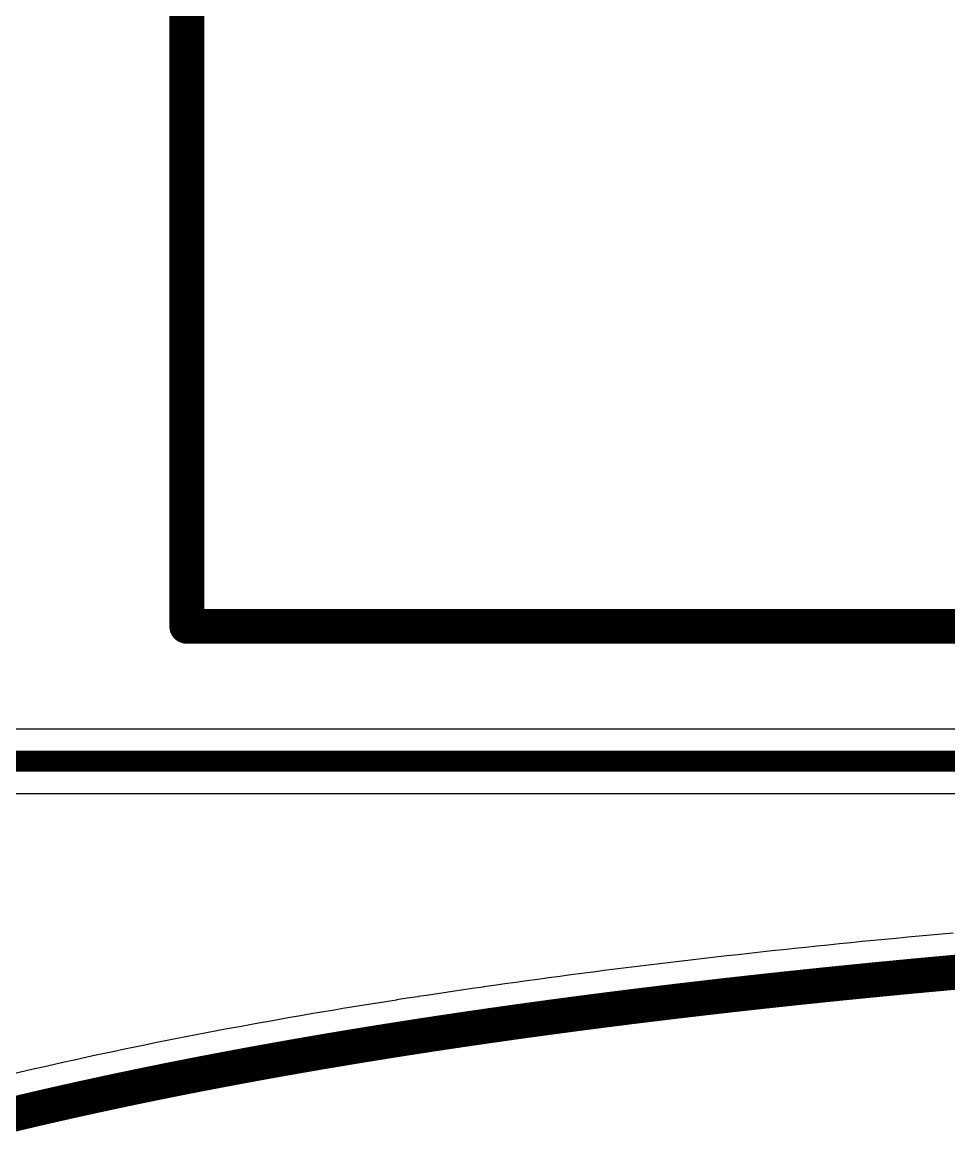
# Model space of a CAD drawing. Header units: millimetres. Extents: x -14 to 86, y -29 to 39.
# Drawn here: x 18.7 to 25.44, y -4.22 to 3.86 of the extents above; entities that cross this region are included whole.
import ezdxf

# ---------------------------------------------------------------- set-up
doc = ezdxf.new("R2010")
doc.units = ezdxf.units.MM
for name, color, linetype in [('BottomLayer', 5, 'Continuous'), ('KeepOutLayer', 6, 'Continuous'), ('Mechanical1', 6, 'Continuous'), ('TopLayer', 1, 'Continuous'), ('TopOverlay', 2, 'Continuous')]:
    doc.layers.add(name, color=color, linetype=linetype)

# ---------------------------------------------------------------- blocks, each defined once
blk = doc.blocks.new('LCD_240_240_F_USH_154_33')
at = {"layer": 'TopOverlay', "const_width": 0.254}
for points in [[(-15.748, -17.018), (-15.748, 16.764)], [(-15.748, -17.018), (15.748, -17.018)]]:
    blk.add_lwpolyline(points, dxfattribs=at)
at = {"layer": 'TopOverlay', "const_width": 0.127}
blk.add_lwpolyline([(-15.8115, -17.018, 1), (-15.6845, -17.018, 1)], format="xyb", close=True, dxfattribs=at)
blk.add_lwpolyline([(-15.8115, -17.018, 1), (-15.6845, -17.018, 1)], format="xyb", close=True, dxfattribs=at)

msp = doc.modelspace()

# ---------------------------------------------------------------- linework, layer by layer
at = {"layer": 'BottomLayer'}
for p, q in [((46.5228, -1.2806), (-5.5344, -1.2806)), ((-10.1801, -1.7467), (46.6194, -1.7467)), ((24.8087, -2.8249), (24.7266, -2.8331)), ((24.8088, -2.8249), (24.8087, -2.8249)), ((24.809, -2.8249), (24.8088, -2.8249)), ((24.8912, -2.8168), (24.809, -2.8249)), ((24.8913, -2.8168), (24.8912, -2.8168)), ((24.8915, -2.8168), (24.8913, -2.8168)), ((24.9737, -2.8088), (24.8915, -2.8168)), ((24.9738, -2.8088), (24.9737, -2.8088)), ((24.974, -2.8088), (24.9738, -2.8088)), ((25.0563, -2.8009), (24.974, -2.8088)), ((25.0564, -2.8009), (25.0563, -2.8009)), ((25.0566, -2.8009), (25.0564, -2.8009)), ((25.1389, -2.793), (25.0566, -2.8009)), ((25.1391, -2.7931), (25.1389, -2.793)), ((25.1392, -2.793), (25.1391, -2.7931)), ((25.2216, -2.7853), (25.1392, -2.793)), ((25.2217, -2.7853), (25.2216, -2.7853)), ((25.2219, -2.7852), (25.2217, -2.7853)), ((25.3043, -2.7776), (25.2219, -2.7852)), ((25.3045, -2.7776), (25.3043, -2.7776)), ((25.3046, -2.7776), (25.3045, -2.7776)), ((25.3871, -2.77), (25.3046, -2.7776)), ((25.3872, -2.77), (25.3871, -2.77)), ((25.3874, -2.77), (25.3872, -2.77)), ((25.4699, -2.7625), (25.3874, -2.77)), ((24.0692, -2.9017), (23.9877, -2.9106)), ((24.0693, -2.9017), (24.0692, -2.9017)), ((24.0695, -2.9016), (24.0693, -2.9017)), ((24.1511, -2.8928), (24.0695, -2.9016)), ((24.1512, -2.8928), (24.1511, -2.8928)), ((24.1514, -2.8927), (24.1512, -2.8928)), ((24.233, -2.884), (24.1514, -2.8927)), ((24.2332, -2.884), (24.233, -2.884)), ((24.2334, -2.884), (24.2332, -2.884)), ((24.3151, -2.8753), (24.2334, -2.884)), ((24.3152, -2.8753), (24.3151, -2.8753)), ((24.3154, -2.8752), (24.3152, -2.8753)), ((24.3972, -2.8667), (24.3154, -2.8752)), ((24.3973, -2.8667), (24.3972, -2.8667)), ((24.3975, -2.8666), (24.3973, -2.8667)), ((24.4793, -2.8581), (24.3975, -2.8666)), ((24.4795, -2.8582), (24.4793, -2.8581)), ((24.4797, -2.8581), (24.4795, -2.8582)), ((24.5616, -2.8497), (24.4797, -2.8581)), ((24.5617, -2.8497), (24.5616, -2.8497)), ((24.5619, -2.8497), (24.5617, -2.8497)), ((24.6439, -2.8414), (24.5619, -2.8497)), ((24.6441, -2.8414), (24.6439, -2.8414)), ((24.6442, -2.8413), (24.6441, -2.8414)), ((24.7263, -2.8331), (24.6442, -2.8413)), ((24.7264, -2.8331), (24.7263, -2.8331)), ((24.7266, -2.8331), (24.7264, -2.8331)), ((23.3358, -2.9857), (23.2552, -2.9955)), ((23.336, -2.9857), (23.3358, -2.9857)), ((23.3362, -2.9857), (23.336, -2.9857)), ((23.417, -2.976), (23.3362, -2.9857)), ((23.4171, -2.976), (23.417, -2.976)), ((23.4173, -2.976), (23.4171, -2.976)), ((23.4982, -2.9664), (23.4173, -2.976)), ((23.4984, -2.9664), (23.4982, -2.9664)), ((23.4985, -2.9663), (23.4984, -2.9664)), ((23.5795, -2.9569), (23.4985, -2.9663)), ((23.5797, -2.9569), (23.5795, -2.9569)), ((23.5799, -2.9568), (23.5797, -2.9569)), ((23.6609, -2.9474), (23.5799, -2.9568)), ((23.6611, -2.9474), (23.6609, -2.9474)), ((23.6612, -2.9474), (23.6611, -2.9474)), ((23.7424, -2.9381), (23.6612, -2.9474)), ((23.7426, -2.9381), (23.7424, -2.9381)), ((23.7427, -2.938), (23.7426, -2.9381)), ((23.824, -2.9288), (23.7427, -2.938)), ((23.8241, -2.9289), (23.824, -2.9288)), ((23.8243, -2.9288), (23.8241, -2.9289)), ((23.9056, -2.9197), (23.8243, -2.9288)), ((23.9058, -2.9197), (23.9056, -2.9197)), ((23.906, -2.9197), (23.9058, -2.9197)), ((23.9874, -2.9106), (23.906, -2.9197)), ((23.9875, -2.9106), (23.9874, -2.9106)), ((23.9877, -2.9106), (23.9875, -2.9106)), ((22.6904, -3.067), (22.6106, -3.0775)), ((22.6906, -3.067), (22.6904, -3.067)), ((22.6908, -3.0669), (22.6906, -3.067)), ((22.7707, -3.0565), (22.6908, -3.0669)), ((22.7709, -3.0565), (22.7707, -3.0565)), ((22.7711, -3.0564), (22.7709, -3.0565)), ((22.8511, -3.0461), (22.7711, -3.0564)), ((22.8513, -3.0461), (22.8511, -3.0461)), ((22.8515, -3.046), (22.8513, -3.0461)), ((22.9317, -3.0358), (22.8515, -3.046)), ((22.9319, -3.0358), (22.9317, -3.0358)), ((22.9321, -3.0357), (22.9319, -3.0358)), ((23.0123, -3.0256), (22.9321, -3.0357)), ((23.0125, -3.0256), (23.0123, -3.0256)), ((23.0127, -3.0255), (23.0125, -3.0256)), ((23.093, -3.0155), (23.0127, -3.0255)), ((23.0932, -3.0155), (23.093, -3.0155)), ((23.0934, -3.0154), (23.0932, -3.0155)), ((23.1739, -3.0054), (23.0934, -3.0154)), ((23.1741, -3.0055), (23.1739, -3.0054)), ((23.1742, -3.0054), (23.1741, -3.0055)), ((23.2548, -2.9955), (23.1742, -3.0054)), ((23.255, -2.9956), (23.2548, -2.9955)), ((23.2552, -2.9955), (23.255, -2.9956)), ((22.1316, -3.1433), (22.0527, -3.1546)), ((22.1318, -3.1434), (22.1316, -3.1433)), ((22.132, -3.1433), (22.1318, -3.1434)), ((22.2111, -3.1321), (22.132, -3.1433)), ((22.2113, -3.1321), (22.2111, -3.1321)), ((22.2115, -3.1321), (22.2113, -3.1321)), ((22.2906, -3.121), (22.2115, -3.1321)), ((22.2909, -3.121), (22.2906, -3.121)), ((22.2911, -3.1209), (22.2909, -3.121)), ((22.3704, -3.11), (22.2911, -3.1209)), ((22.3706, -3.11), (22.3704, -3.11)), ((22.3708, -3.1099), (22.3706, -3.11)), ((22.4502, -3.0991), (22.3708, -3.1099)), ((22.4504, -3.0991), (22.4502, -3.0991)), ((22.4506, -3.099), (22.4504, -3.0991)), ((22.5302, -3.0883), (22.4506, -3.099)), ((22.5304, -3.0883), (22.5302, -3.0883)), ((22.5306, -3.0882), (22.5304, -3.0883)), ((22.6102, -3.0776), (22.5306, -3.0882)), ((22.6104, -3.0776), (22.6102, -3.0776)), ((22.6106, -3.0775), (22.6104, -3.0776)), ((21.579, -3.2249), (21.5011, -3.2369)), ((21.5792, -3.2249), (21.579, -3.2249)), ((21.5795, -3.2248), (21.5792, -3.2249)), ((21.6575, -3.2129), (21.5795, -3.2248)), ((21.6578, -3.2129), (21.6575, -3.2129)), ((21.658, -3.2128), (21.6578, -3.2129)), ((21.7362, -3.2011), (21.658, -3.2128)), ((21.7364, -3.2011), (21.7362, -3.2011)), ((21.7367, -3.201), (21.7364, -3.2011)), ((21.815, -3.1893), (21.7367, -3.201)), ((21.8152, -3.1893), (21.815, -3.1893)), ((21.8155, -3.1892), (21.8152, -3.1893)), ((21.894, -3.1776), (21.8155, -3.1892)), ((21.8942, -3.1777), (21.894, -3.1776)), ((21.8944, -3.1776), (21.8942, -3.1777)), ((21.973, -3.1661), (21.8944, -3.1776)), ((21.9733, -3.1661), (21.973, -3.1661)), ((21.9735, -3.166), (21.9733, -3.1661)), ((22.0522, -3.1547), (21.9735, -3.166)), ((22.0525, -3.1547), (22.0522, -3.1547)), ((22.0527, -3.1546), (22.0525, -3.1547)), ((21.0334, -3.3118), (20.9566, -3.3246)), ((21.0337, -3.3118), (21.0334, -3.3118)), ((21.0339, -3.3117), (21.0337, -3.3118)), ((21.1109, -3.2991), (21.0339, -3.3117)), ((21.1112, -3.2991), (21.1109, -3.2991)), ((21.1114, -3.299), (21.1112, -3.2991)), ((21.1886, -3.2864), (21.1114, -3.299)), ((21.1888, -3.2864), (21.1886, -3.2864)), ((21.189, -3.2864), (21.1888, -3.2864)), ((21.2663, -3.2739), (21.189, -3.2864)), ((21.2666, -3.2739), (21.2663, -3.2739)), ((21.2668, -3.2738), (21.2666, -3.2739)), ((21.3443, -3.2615), (21.2668, -3.2738)), ((21.3445, -3.2615), (21.3443, -3.2615)), ((21.3448, -3.2614), (21.3445, -3.2615)), ((21.4224, -3.2492), (21.3448, -3.2614)), ((21.4226, -3.2492), (21.4224, -3.2492)), ((21.4229, -3.2491), (21.4226, -3.2492)), ((21.5006, -3.237), (21.4229, -3.2491)), ((21.5009, -3.237), (21.5006, -3.237)), ((21.5011, -3.2369), (21.5009, -3.237)), ((20.5719, -3.3908), (20.4961, -3.4043)), ((20.5722, -3.3908), (20.5719, -3.3908)), ((20.5725, -3.3907), (20.5722, -3.3908)), ((20.6484, -3.3773), (20.5725, -3.3907)), ((20.6487, -3.3773), (20.6484, -3.3773)), ((20.649, -3.3773), (20.6487, -3.3773)), ((20.7251, -3.364), (20.649, -3.3773)), ((20.7254, -3.364), (20.7251, -3.364)), ((20.7256, -3.3639), (20.7254, -3.364)), ((20.8019, -3.3508), (20.7256, -3.3639)), ((20.8022, -3.3508), (20.8019, -3.3508)), ((20.8025, -3.3507), (20.8022, -3.3508)), ((20.8789, -3.3377), (20.8025, -3.3507)), ((20.8792, -3.3377), (20.8789, -3.3377)), ((20.8795, -3.3376), (20.8792, -3.3377)), ((20.9561, -3.3247), (20.8795, -3.3376)), ((20.9564, -3.3247), (20.9561, -3.3247)), ((20.9566, -3.3246), (20.9564, -3.3247)), ((20.1166, -3.474), (20.0419, -3.4882)), ((20.1169, -3.474), (20.1166, -3.474)), ((20.1171, -3.4739), (20.1169, -3.474)), ((20.192, -3.4598), (20.1171, -3.4739)), ((20.1923, -3.4599), (20.192, -3.4598)), ((20.1926, -3.4597), (20.1923, -3.4599)), ((20.2677, -3.4458), (20.1926, -3.4597)), ((20.2679, -3.4458), (20.2677, -3.4458)), ((20.2682, -3.4457), (20.2679, -3.4458)), ((20.3435, -3.4319), (20.2682, -3.4457)), ((20.3437, -3.4319), (20.3435, -3.4319)), ((20.344, -3.4318), (20.3437, -3.4319)), ((20.4194, -3.4181), (20.344, -3.4318)), ((20.4197, -3.4181), (20.4194, -3.4181)), ((20.42, -3.418), (20.4197, -3.4181)), ((20.4956, -3.4044), (20.42, -3.418)), ((20.4959, -3.4044), (20.4956, -3.4044)), ((20.4961, -3.4043), (20.4959, -3.4044)), ((19.7422, -3.5467), (19.6684, -3.5615)), ((19.7425, -3.5467), (19.7422, -3.5467)), ((19.7427, -3.5466), (19.7425, -3.5467)), ((19.8167, -3.5319), (19.7427, -3.5466)), ((19.817, -3.5319), (19.8167, -3.5319)), ((19.8172, -3.5318), (19.817, -3.5319)), ((19.8914, -3.5173), (19.8172, -3.5318)), ((19.8917, -3.5173), (19.8914, -3.5173)), ((19.8919, -3.5172), (19.8917, -3.5173)), ((19.9662, -3.5027), (19.8919, -3.5172)), ((19.9665, -3.5027), (19.9662, -3.5027)), ((19.9668, -3.5026), (19.9665, -3.5027)), ((20.0413, -3.4883), (19.9668, -3.5026)), ((20.0416, -3.4883), (20.0413, -3.4883)), ((20.0419, -3.4882), (20.0416, -3.4883)), ((19.3726, -3.6226), (19.2999, -3.638)), ((19.3729, -3.6226), (19.3726, -3.6226)), ((19.3732, -3.6224), (19.3729, -3.6226)), ((19.4461, -3.6072), (19.3732, -3.6224)), ((19.4464, -3.6072), (19.4461, -3.6072)), ((19.4467, -3.607), (19.4464, -3.6072)), ((19.5198, -3.5919), (19.4467, -3.607)), ((19.5201, -3.5919), (19.5198, -3.5919)), ((19.5204, -3.5917), (19.5201, -3.5919)), ((19.5937, -3.5767), (19.5204, -3.5917)), ((19.594, -3.5767), (19.5937, -3.5767)), ((19.5943, -3.5766), (19.594, -3.5767)), ((19.6678, -3.5616), (19.5943, -3.5766)), ((19.6682, -3.5616), (19.6678, -3.5616)), ((19.6684, -3.5615), (19.6682, -3.5616)), ((19.0081, -3.7016), (18.9365, -3.7177)), ((19.0085, -3.7016), (19.0081, -3.7016)), ((19.0088, -3.7015), (19.0085, -3.7016)), ((19.0806, -3.6856), (19.0088, -3.7015)), ((19.0809, -3.6856), (19.0806, -3.6856)), ((19.0812, -3.6854), (19.0809, -3.6856)), ((19.1533, -3.6696), (19.0812, -3.6854)), ((19.1536, -3.6696), (19.1533, -3.6696)), ((19.1539, -3.6695), (19.1536, -3.6696)), ((19.2262, -3.6538), (19.1539, -3.6695)), ((19.2265, -3.6538), (19.2262, -3.6538)), ((19.2268, -3.6537), (19.2265, -3.6538)), ((19.2993, -3.6381), (19.2268, -3.6537)), ((19.2996, -3.6381), (19.2993, -3.6381)), ((19.2999, -3.638), (19.2996, -3.6381)), ((18.7204, -3.7673), (18.6497, -3.7839)), ((18.7208, -3.7673), (18.7204, -3.7673)), ((18.7211, -3.7671), (18.7208, -3.7673)), ((18.792, -3.7507), (18.7211, -3.7671)), ((18.7924, -3.7507), (18.792, -3.7507)), ((18.7927, -3.7505), (18.7924, -3.7507)), ((18.8638, -3.7342), (18.7927, -3.7505)), ((18.8642, -3.7342), (18.8638, -3.7342)), ((18.8645, -3.734), (18.8642, -3.7342)), ((18.9359, -3.7179), (18.8645, -3.734)), ((18.9362, -3.7178), (18.9359, -3.7179)), ((18.9365, -3.7177), (18.9362, -3.7178))]:
    msp.add_line(p, q, dxfattribs=at)
at = {"layer": 'BottomLayer', "const_width": 0.1524}
msp.add_lwpolyline([(-10.2766, -1.5136), (46.6194, -1.5136)], dxfattribs=at)
at = {"layer": 'KeepOutLayer', "const_width": 0.254}
for points in [[(24.6726, -3.1248), (24.7547, -3.1165)], [(24.7547, -3.1165), (24.8368, -3.1084)], [(24.8368, -3.1084), (24.919, -3.1003)], [(24.919, -3.1003), (25.0012, -3.0924)], [(25.0012, -3.0924), (25.0835, -3.0845)], [(25.0835, -3.0845), (25.1658, -3.0766)], [(25.1658, -3.0766), (25.2482, -3.0689)], [(25.2482, -3.0689), (25.3307, -3.0613)], [(25.3307, -3.0613), (25.4131, -3.0537)], [(25.4131, -3.0537), (25.4957, -3.0462)], [(25.4957, -3.0462), (25.5782, -3.0388)], [(23.9374, -3.2028), (24.0187, -3.1938)], [(24.0187, -3.1938), (24.1002, -3.1848)], [(24.1002, -3.1848), (24.1818, -3.176)], [(24.1818, -3.176), (24.2634, -3.1672)], [(24.2634, -3.1672), (24.3451, -3.1586)], [(24.3451, -3.1586), (24.4269, -3.15)], [(24.4269, -3.15), (24.5087, -3.1415)], [(24.5087, -3.1415), (24.5907, -3.1331)], [(24.5907, -3.1331), (24.6726, -3.1248)], [(23.2089, -3.2882), (23.2894, -3.2783)], [(23.2894, -3.2783), (23.3701, -3.2685)], [(23.3701, -3.2685), (23.4508, -3.2589)], [(23.4508, -3.2589), (23.5317, -3.2493)], [(23.5317, -3.2493), (23.6126, -3.2398)], [(23.6126, -3.2398), (23.6937, -3.2304)], [(23.6937, -3.2304), (23.7748, -3.2211)], [(23.7748, -3.2211), (23.856, -3.2119)], [(23.856, -3.2119), (23.9374, -3.2028)], [(22.648, -3.3599), (22.7278, -3.3494)], [(22.7278, -3.3494), (22.8077, -3.3389)], [(22.8077, -3.3389), (22.8877, -3.3286)], [(22.8877, -3.3286), (22.9678, -3.3183)], [(22.9678, -3.3183), (23.0481, -3.3082)], [(23.0481, -3.3082), (23.1284, -3.2981)], [(23.1284, -3.2981), (23.2089, -3.2882)], [(22.0142, -3.448), (22.0929, -3.4366)], [(22.0929, -3.4366), (22.1718, -3.4254)], [(22.1718, -3.4254), (22.2509, -3.4142)], [(22.2509, -3.4142), (22.33, -3.4031)], [(22.33, -3.4031), (22.4093, -3.3922)], [(22.4093, -3.3922), (22.4888, -3.3813)], [(22.4888, -3.3813), (22.5683, -3.3706)], [(22.5683, -3.3706), (22.648, -3.3599)], [(21.4667, -3.5306), (21.5445, -3.5185)], [(21.5445, -3.5185), (21.6224, -3.5064)], [(21.6224, -3.5064), (21.7005, -3.4945)], [(21.7005, -3.4945), (21.7787, -3.4827)], [(21.7787, -3.4827), (21.857, -3.4711)], [(21.857, -3.4711), (21.9355, -3.4595)], [(21.9355, -3.4595), (22.0142, -3.448)], [(21.0034, -3.6056), (21.0802, -3.5928)], [(21.0802, -3.5928), (21.1572, -3.5802)], [(21.1572, -3.5802), (21.2343, -3.5676)], [(21.2343, -3.5676), (21.3116, -3.5551)], [(21.3116, -3.5551), (21.3891, -3.5428)], [(21.3891, -3.5428), (21.4667, -3.5306)], [(20.546, -3.6847), (20.6218, -3.6713)], [(20.6218, -3.6713), (20.6978, -3.6579)], [(20.6978, -3.6579), (20.7739, -3.6447)], [(20.7739, -3.6447), (20.8502, -3.6315)], [(20.8502, -3.6315), (20.9267, -3.6185)], [(20.9267, -3.6185), (21.0034, -3.6056)], [(20.095, -3.7681), (20.1697, -3.7539)], [(20.1697, -3.7539), (20.2446, -3.7398)], [(20.2446, -3.7398), (20.3197, -3.7259)], [(20.3197, -3.7259), (20.3949, -3.712)], [(20.3949, -3.712), (20.4704, -3.6983)], [(20.4704, -3.6983), (20.546, -3.6847)], [(19.651, -3.8557), (19.7245, -3.8408)], [(19.7245, -3.8408), (19.7982, -3.826)], [(19.7982, -3.826), (19.8721, -3.8114)], [(19.8721, -3.8114), (19.9462, -3.7968)], [(19.9462, -3.7968), (20.0205, -3.7824)], [(20.0205, -3.7824), (20.095, -3.7681)], [(19.2866, -3.9322), (19.359, -3.9167)], [(19.359, -3.9167), (19.4317, -3.9012)], [(19.4317, -3.9012), (19.5046, -3.886)], [(19.5046, -3.886), (19.5777, -3.8708)], [(19.5777, -3.8708), (19.651, -3.8557)], [(18.9275, -4.0119), (18.9989, -3.9957)], [(18.9989, -3.9957), (19.0705, -3.9796)], [(19.0705, -3.9796), (19.1423, -3.9637)], [(19.1423, -3.9637), (19.2143, -3.9479)], [(19.2143, -3.9479), (19.2866, -3.9322)], [(18.5741, -4.0948), (18.6444, -4.0779)], [(18.6444, -4.0779), (18.7148, -4.0612)], [(18.7148, -4.0612), (18.7855, -4.0446)], [(18.7855, -4.0446), (18.8564, -4.0282)], [(18.8564, -4.0282), (18.9275, -4.0119)]]:
    msp.add_lwpolyline(points, dxfattribs=at)
at = {"layer": 'KeepOutLayer', "const_width": 0.127}
for points in [[(24.6912, -3.1165, 1), (24.8182, -3.1165, 1)], [(24.6912, -3.1165, 1), (24.8182, -3.1165, 1)], [(24.7733, -3.1084, 1), (24.9003, -3.1084, 1)], [(24.7733, -3.1084, 1), (24.9003, -3.1084, 1)], [(24.8555, -3.1003, 1), (24.9825, -3.1003, 1)], [(24.8555, -3.1003, 1), (24.9825, -3.1003, 1)], [(24.9377, -3.0924, 1), (25.0647, -3.0924, 1)], [(24.9377, -3.0924, 1), (25.0647, -3.0924, 1)], [(25.02, -3.0845, 1), (25.147, -3.0845, 1)], [(25.02, -3.0845, 1), (25.147, -3.0845, 1)], [(25.1023, -3.0766, 1), (25.2293, -3.0766, 1)], [(25.1023, -3.0766, 1), (25.2293, -3.0766, 1)], [(25.1847, -3.0689, 1), (25.3117, -3.0689, 1)], [(25.1847, -3.0689, 1), (25.3117, -3.0689, 1)], [(25.2672, -3.0613, 1), (25.3942, -3.0613, 1)], [(25.2672, -3.0613, 1), (25.3942, -3.0613, 1)], [(25.3496, -3.0537, 1), (25.4766, -3.0537, 1)], [(25.3496, -3.0537, 1), (25.4766, -3.0537, 1)], [(25.4322, -3.0462, 1), (25.5592, -3.0462, 1)], [(25.4322, -3.0462, 1), (25.5592, -3.0462, 1)], [(23.9552, -3.1938, 1), (24.0822, -3.1938, 1)], [(23.9552, -3.1938, 1), (24.0822, -3.1938, 1)], [(24.0367, -3.1848, 1), (24.1637, -3.1848, 1)], [(24.0367, -3.1848, 1), (24.1637, -3.1848, 1)], [(24.1183, -3.176, 1), (24.2453, -3.176, 1)], [(24.1183, -3.176, 1), (24.2453, -3.176, 1)], [(24.1999, -3.1672, 1), (24.3269, -3.1672, 1)], [(24.1999, -3.1672, 1), (24.3269, -3.1672, 1)], [(24.2816, -3.1586, 1), (24.4086, -3.1586, 1)], [(24.2816, -3.1586, 1), (24.4086, -3.1586, 1)], [(24.3634, -3.15, 1), (24.4904, -3.15, 1)], [(24.3634, -3.15, 1), (24.4904, -3.15, 1)], [(24.4452, -3.1415, 1), (24.5722, -3.1415, 1)], [(24.4452, -3.1415, 1), (24.5722, -3.1415, 1)], [(24.5272, -3.1331, 1), (24.6542, -3.1331, 1)], [(24.5272, -3.1331, 1), (24.6542, -3.1331, 1)], [(24.6091, -3.1248, 1), (24.7361, -3.1248, 1)], [(24.6091, -3.1248, 1), (24.7361, -3.1248, 1)], [(23.2259, -3.2783, 1), (23.3529, -3.2783, 1)], [(23.2259, -3.2783, 1), (23.3529, -3.2783, 1)], [(23.3066, -3.2685, 1), (23.4336, -3.2685, 1)], [(23.3066, -3.2685, 1), (23.4336, -3.2685, 1)], [(23.3873, -3.2589, 1), (23.5143, -3.2589, 1)], [(23.3873, -3.2589, 1), (23.5143, -3.2589, 1)], [(23.4682, -3.2493, 1), (23.5952, -3.2493, 1)], [(23.4682, -3.2493, 1), (23.5952, -3.2493, 1)], [(23.5491, -3.2398, 1), (23.6761, -3.2398, 1)], [(23.5491, -3.2398, 1), (23.6761, -3.2398, 1)], [(23.6302, -3.2304, 1), (23.7572, -3.2304, 1)], [(23.6302, -3.2304, 1), (23.7572, -3.2304, 1)], [(23.7113, -3.2211, 1), (23.8383, -3.2211, 1)], [(23.7113, -3.2211, 1), (23.8383, -3.2211, 1)], [(23.7925, -3.2119, 1), (23.9195, -3.2119, 1)], [(23.7925, -3.2119, 1), (23.9195, -3.2119, 1)], [(23.8739, -3.2028, 1), (24.0009, -3.2028, 1)], [(23.8739, -3.2028, 1), (24.0009, -3.2028, 1)], [(22.6643, -3.3494, 1), (22.7913, -3.3494, 1)], [(22.6643, -3.3494, 1), (22.7913, -3.3494, 1)], [(22.7442, -3.3389, 1), (22.8712, -3.3389, 1)], [(22.7442, -3.3389, 1), (22.8712, -3.3389, 1)], [(22.8242, -3.3286, 1), (22.9512, -3.3286, 1)], [(22.8242, -3.3286, 1), (22.9512, -3.3286, 1)], [(22.9043, -3.3183, 1), (23.0313, -3.3183, 1)], [(22.9043, -3.3183, 1), (23.0313, -3.3183, 1)], [(22.9846, -3.3082, 1), (23.1116, -3.3082, 1)], [(22.9846, -3.3082, 1), (23.1116, -3.3082, 1)], [(23.0649, -3.2981, 1), (23.1919, -3.2981, 1)], [(23.0649, -3.2981, 1), (23.1919, -3.2981, 1)], [(23.1454, -3.2882, 1), (23.2724, -3.2882, 1)], [(23.1454, -3.2882, 1), (23.2724, -3.2882, 1)], [(22.0294, -3.4366, 1), (22.1564, -3.4366, 1)], [(22.0294, -3.4366, 1), (22.1564, -3.4366, 1)], [(22.1083, -3.4254, 1), (22.2353, -3.4254, 1)], [(22.1083, -3.4254, 1), (22.2353, -3.4254, 1)], [(22.1874, -3.4142, 1), (22.3144, -3.4142, 1)], [(22.1874, -3.4142, 1), (22.3144, -3.4142, 1)], [(22.2665, -3.4031, 1), (22.3935, -3.4031, 1)], [(22.2665, -3.4031, 1), (22.3935, -3.4031, 1)], [(22.3458, -3.3922, 1), (22.4728, -3.3922, 1)], [(22.3458, -3.3922, 1), (22.4728, -3.3922, 1)], [(22.4253, -3.3813, 1), (22.5523, -3.3813, 1)], [(22.4253, -3.3813, 1), (22.5523, -3.3813, 1)], [(22.5048, -3.3706, 1), (22.6318, -3.3706, 1)], [(22.5048, -3.3706, 1), (22.6318, -3.3706, 1)], [(22.5845, -3.3599, 1), (22.7115, -3.3599, 1)], [(22.5845, -3.3599, 1), (22.7115, -3.3599, 1)], [(21.481, -3.5185, 1), (21.608, -3.5185, 1)], [(21.481, -3.5185, 1), (21.608, -3.5185, 1)], [(21.5589, -3.5064, 1), (21.6859, -3.5064, 1)], [(21.5589, -3.5064, 1), (21.6859, -3.5064, 1)], [(21.637, -3.4945, 1), (21.764, -3.4945, 1)], [(21.637, -3.4945, 1), (21.764, -3.4945, 1)], [(21.7152, -3.4827, 1), (21.8422, -3.4827, 1)], [(21.7152, -3.4827, 1), (21.8422, -3.4827, 1)], [(21.7935, -3.4711, 1), (21.9205, -3.4711, 1)], [(21.7935, -3.4711, 1), (21.9205, -3.4711, 1)], [(21.872, -3.4595, 1), (21.999, -3.4595, 1)], [(21.872, -3.4595, 1), (21.999, -3.4595, 1)], [(21.9507, -3.448, 1), (22.0777, -3.448, 1)], [(21.9507, -3.448, 1), (22.0777, -3.448, 1)], [(21.0167, -3.5928, 1), (21.1437, -3.5928, 1)], [(21.0167, -3.5928, 1), (21.1437, -3.5928, 1)], [(21.0937, -3.5802, 1), (21.2207, -3.5802, 1)], [(21.0937, -3.5802, 1), (21.2207, -3.5802, 1)], [(21.1708, -3.5676, 1), (21.2978, -3.5676, 1)], [(21.1708, -3.5676, 1), (21.2978, -3.5676, 1)], [(21.2481, -3.5551, 1), (21.3751, -3.5551, 1)], [(21.2481, -3.5551, 1), (21.3751, -3.5551, 1)], [(21.3256, -3.5428, 1), (21.4526, -3.5428, 1)], [(21.3256, -3.5428, 1), (21.4526, -3.5428, 1)], [(21.4032, -3.5306, 1), (21.5302, -3.5306, 1)], [(21.4032, -3.5306, 1), (21.5302, -3.5306, 1)], [(20.5583, -3.6713, 1), (20.6853, -3.6713, 1)], [(20.5583, -3.6713, 1), (20.6853, -3.6713, 1)], [(20.6343, -3.6579, 1), (20.7613, -3.6579, 1)], [(20.6343, -3.6579, 1), (20.7613, -3.6579, 1)], [(20.7104, -3.6447, 1), (20.8374, -3.6447, 1)], [(20.7104, -3.6447, 1), (20.8374, -3.6447, 1)], [(20.7867, -3.6315, 1), (20.9137, -3.6315, 1)], [(20.7867, -3.6315, 1), (20.9137, -3.6315, 1)], [(20.8632, -3.6185, 1), (20.9902, -3.6185, 1)], [(20.8632, -3.6185, 1), (20.9902, -3.6185, 1)], [(20.9399, -3.6056, 1), (21.0669, -3.6056, 1)], [(20.9399, -3.6056, 1), (21.0669, -3.6056, 1)], [(20.1062, -3.7539, 1), (20.2332, -3.7539, 1)], [(20.1062, -3.7539, 1), (20.2332, -3.7539, 1)], [(20.1811, -3.7398, 1), (20.3081, -3.7398, 1)], [(20.1811, -3.7398, 1), (20.3081, -3.7398, 1)], [(20.2562, -3.7259, 1), (20.3832, -3.7259, 1)], [(20.2562, -3.7259, 1), (20.3832, -3.7259, 1)], [(20.3314, -3.712, 1), (20.4584, -3.712, 1)], [(20.3314, -3.712, 1), (20.4584, -3.712, 1)], [(20.4069, -3.6983, 1), (20.5339, -3.6983, 1)], [(20.4069, -3.6983, 1), (20.5339, -3.6983, 1)], [(20.4825, -3.6847, 1), (20.6095, -3.6847, 1)], [(20.4825, -3.6847, 1), (20.6095, -3.6847, 1)], [(19.661, -3.8408, 1), (19.788, -3.8408, 1)], [(19.661, -3.8408, 1), (19.788, -3.8408, 1)], [(19.7347, -3.826, 1), (19.8617, -3.826, 1)], [(19.7347, -3.826, 1), (19.8617, -3.826, 1)], [(19.8086, -3.8114, 1), (19.9356, -3.8114, 1)], [(19.8086, -3.8114, 1), (19.9356, -3.8114, 1)], [(19.8827, -3.7968, 1), (20.0097, -3.7968, 1)], [(19.8827, -3.7968, 1), (20.0097, -3.7968, 1)], [(19.957, -3.7824, 1), (20.084, -3.7824, 1)], [(19.957, -3.7824, 1), (20.084, -3.7824, 1)], [(20.0315, -3.7681, 1), (20.1585, -3.7681, 1)], [(20.0315, -3.7681, 1), (20.1585, -3.7681, 1)], [(19.2955, -3.9167, 1), (19.4225, -3.9167, 1)], [(19.2955, -3.9167, 1), (19.4225, -3.9167, 1)], [(19.3682, -3.9012, 1), (19.4952, -3.9012, 1)], [(19.3682, -3.9012, 1), (19.4952, -3.9012, 1)], [(19.4411, -3.886, 1), (19.5681, -3.886, 1)], [(19.4411, -3.886, 1), (19.5681, -3.886, 1)], [(19.5142, -3.8708, 1), (19.6412, -3.8708, 1)], [(19.5142, -3.8708, 1), (19.6412, -3.8708, 1)], [(19.5875, -3.8557, 1), (19.7145, -3.8557, 1)], [(19.5875, -3.8557, 1), (19.7145, -3.8557, 1)], [(18.9354, -3.9957, 1), (19.0624, -3.9957, 1)], [(18.9354, -3.9957, 1), (19.0624, -3.9957, 1)], [(19.007, -3.9796, 1), (19.134, -3.9796, 1)], [(19.007, -3.9796, 1), (19.134, -3.9796, 1)], [(19.0788, -3.9637, 1), (19.2058, -3.9637, 1)], [(19.0788, -3.9637, 1), (19.2058, -3.9637, 1)], [(19.1508, -3.9479, 1), (19.2778, -3.9479, 1)], [(19.1508, -3.9479, 1), (19.2778, -3.9479, 1)], [(19.2231, -3.9322, 1), (19.3501, -3.9322, 1)], [(19.2231, -3.9322, 1), (19.3501, -3.9322, 1)], [(18.5809, -4.0779, 1), (18.7079, -4.0779, 1)], [(18.5809, -4.0779, 1), (18.7079, -4.0779, 1)], [(18.6513, -4.0612, 1), (18.7783, -4.0612, 1)], [(18.6513, -4.0612, 1), (18.7783, -4.0612, 1)], [(18.722, -4.0446, 1), (18.849, -4.0446, 1)], [(18.722, -4.0446, 1), (18.849, -4.0446, 1)], [(18.7929, -4.0282, 1), (18.9199, -4.0282, 1)], [(18.7929, -4.0282, 1), (18.9199, -4.0282, 1)], [(18.864, -4.0119, 1), (18.991, -4.0119, 1)], [(18.864, -4.0119, 1), (18.991, -4.0119, 1)]]:
    msp.add_lwpolyline(points, format="xyb", close=True, dxfattribs=at)
at = {"layer": 'Mechanical1', "const_width": 0.0227}
for points in [[(25.0835, -3.0845), (25.1658, -3.0766)], [(25.1658, -3.0766), (25.2482, -3.0689)], [(25.2482, -3.0689), (25.3307, -3.0613)], [(25.3307, -3.0613), (25.4131, -3.0537)], [(25.4131, -3.0537), (25.4957, -3.0462)], [(24.2634, -3.1672), (24.3451, -3.1586)], [(24.3451, -3.1586), (24.4269, -3.15)], [(24.4269, -3.15), (24.5087, -3.1415)], [(24.5087, -3.1415), (24.5907, -3.1331)], [(24.5907, -3.1331), (24.6726, -3.1248)], [(24.6726, -3.1248), (24.7547, -3.1165)], [(24.7547, -3.1165), (24.8368, -3.1084)], [(24.8368, -3.1084), (24.919, -3.1003)], [(24.919, -3.1003), (25.0012, -3.0924)], [(25.0012, -3.0924), (25.0835, -3.0845)], [(23.5317, -3.2493), (23.6126, -3.2398)], [(23.6126, -3.2398), (23.6937, -3.2304)], [(23.6937, -3.2304), (23.7748, -3.2211)], [(23.7748, -3.2211), (23.856, -3.2119)], [(23.856, -3.2119), (23.9374, -3.2028)], [(23.9374, -3.2028), (24.0187, -3.1938)], [(24.0187, -3.1938), (24.1002, -3.1848)], [(24.1002, -3.1848), (24.1818, -3.176)], [(24.1818, -3.176), (24.2634, -3.1672)], [(22.8877, -3.3286), (22.9678, -3.3183)], [(22.9678, -3.3183), (23.0481, -3.3082)], [(23.0481, -3.3082), (23.1284, -3.2981)], [(23.1284, -3.2981), (23.2089, -3.2882)], [(23.2089, -3.2882), (23.2894, -3.2783)], [(23.2894, -3.2783), (23.3701, -3.2685)], [(23.3701, -3.2685), (23.4508, -3.2589)], [(23.4508, -3.2589), (23.5317, -3.2493)], [(22.2509, -3.4142), (22.33, -3.4031)], [(22.33, -3.4031), (22.4093, -3.3922)], [(22.4093, -3.3922), (22.4888, -3.3813)], [(22.4888, -3.3813), (22.5683, -3.3706)], [(22.5683, -3.3706), (22.648, -3.3599)], [(22.648, -3.3599), (22.7278, -3.3494)], [(22.7278, -3.3494), (22.8077, -3.3389)], [(22.8077, -3.3389), (22.8877, -3.3286)], [(21.7005, -3.4945), (21.7787, -3.4827)], [(21.7787, -3.4827), (21.857, -3.4711)], [(21.857, -3.4711), (21.9355, -3.4595)], [(21.9355, -3.4595), (22.0142, -3.448)], [(22.0142, -3.448), (22.0929, -3.4366)], [(22.0929, -3.4366), (22.1718, -3.4254)], [(22.1718, -3.4254), (22.2509, -3.4142)], [(21.2343, -3.5676), (21.3116, -3.5551)], [(21.3116, -3.5551), (21.3891, -3.5428)], [(21.3891, -3.5428), (21.4667, -3.5306)], [(21.4667, -3.5306), (21.5445, -3.5185)], [(21.5445, -3.5185), (21.6224, -3.5064)], [(21.6224, -3.5064), (21.7005, -3.4945)], [(20.6978, -3.6579), (20.7739, -3.6447)], [(20.7739, -3.6447), (20.8502, -3.6315)], [(20.8502, -3.6315), (20.9267, -3.6185)], [(20.9267, -3.6185), (21.0034, -3.6056)], [(21.0034, -3.6056), (21.0802, -3.5928)], [(21.0802, -3.5928), (21.1572, -3.5802)], [(21.1572, -3.5802), (21.2343, -3.5676)], [(20.2446, -3.7398), (20.3197, -3.7259)], [(20.3197, -3.7259), (20.3949, -3.712)], [(20.3949, -3.712), (20.4704, -3.6983)], [(20.4704, -3.6983), (20.546, -3.6847)], [(20.546, -3.6847), (20.6218, -3.6713)], [(20.6218, -3.6713), (20.6978, -3.6579)], [(19.8721, -3.8114), (19.9462, -3.7968)], [(19.9462, -3.7968), (20.0205, -3.7824)], [(20.0205, -3.7824), (20.095, -3.7681)], [(20.095, -3.7681), (20.1697, -3.7539)], [(20.1697, -3.7539), (20.2446, -3.7398)], [(19.4317, -3.9012), (19.5046, -3.886)], [(19.5046, -3.886), (19.5777, -3.8708)], [(19.5777, -3.8708), (19.651, -3.8557)], [(19.651, -3.8557), (19.7245, -3.8408)], [(19.7245, -3.8408), (19.7982, -3.826)], [(19.7982, -3.826), (19.8721, -3.8114)], [(19.0705, -3.9796), (19.1423, -3.9637)], [(19.1423, -3.9637), (19.2143, -3.9479)], [(19.2143, -3.9479), (19.2866, -3.9322)], [(19.2866, -3.9322), (19.359, -3.9167)], [(19.359, -3.9167), (19.4317, -3.9012)], [(18.7148, -4.0612), (18.7855, -4.0446)], [(18.7855, -4.0446), (18.8564, -4.0282)], [(18.8564, -4.0282), (18.9275, -4.0119)], [(18.9275, -4.0119), (18.9989, -3.9957)], [(18.9989, -3.9957), (19.0705, -3.9796)], [(18.6444, -4.0779), (18.7148, -4.0612)]]:
    msp.add_lwpolyline(points, dxfattribs=at)
at = {"layer": 'Mechanical1', "const_width": 0.0113}
for points in [[(25.1602, -3.0766, 1), (25.1715, -3.0766, 1)], [(25.1602, -3.0766, 1), (25.1715, -3.0766, 1)], [(25.2425, -3.0689, 1), (25.2539, -3.0689, 1)], [(25.2425, -3.0689, 1), (25.2539, -3.0689, 1)], [(25.325, -3.0613, 1), (25.3363, -3.0613, 1)], [(25.325, -3.0613, 1), (25.3363, -3.0613, 1)], [(25.4075, -3.0537, 1), (25.4188, -3.0537, 1)], [(25.4075, -3.0537, 1), (25.4188, -3.0537, 1)], [(24.3394, -3.1586, 1), (24.3508, -3.1586, 1)], [(24.3394, -3.1586, 1), (24.3508, -3.1586, 1)], [(24.4212, -3.15, 1), (24.4326, -3.15, 1)], [(24.4212, -3.15, 1), (24.4326, -3.15, 1)], [(24.5031, -3.1415, 1), (24.5144, -3.1415, 1)], [(24.5031, -3.1415, 1), (24.5144, -3.1415, 1)], [(24.585, -3.1331, 1), (24.5963, -3.1331, 1)], [(24.585, -3.1331, 1), (24.5963, -3.1331, 1)], [(24.667, -3.1248, 1), (24.6783, -3.1248, 1)], [(24.667, -3.1248, 1), (24.6783, -3.1248, 1)], [(24.749, -3.1165, 1), (24.7604, -3.1165, 1)], [(24.749, -3.1165, 1), (24.7604, -3.1165, 1)], [(24.8311, -3.1084, 1), (24.8425, -3.1084, 1)], [(24.8311, -3.1084, 1), (24.8425, -3.1084, 1)], [(24.9133, -3.1003, 1), (24.9247, -3.1003, 1)], [(24.9133, -3.1003, 1), (24.9247, -3.1003, 1)], [(24.9955, -3.0924, 1), (25.0069, -3.0924, 1)], [(24.9955, -3.0924, 1), (25.0069, -3.0924, 1)], [(25.0778, -3.0845, 1), (25.0892, -3.0845, 1)], [(25.0778, -3.0845, 1), (25.0892, -3.0845, 1)], [(23.607, -3.2398, 1), (23.6183, -3.2398, 1)], [(23.607, -3.2398, 1), (23.6183, -3.2398, 1)], [(23.688, -3.2304, 1), (23.6994, -3.2304, 1)], [(23.688, -3.2304, 1), (23.6994, -3.2304, 1)], [(23.7691, -3.2211, 1), (23.7805, -3.2211, 1)], [(23.7691, -3.2211, 1), (23.7805, -3.2211, 1)], [(23.8504, -3.2119, 1), (23.8617, -3.2119, 1)], [(23.8504, -3.2119, 1), (23.8617, -3.2119, 1)], [(23.9317, -3.2028, 1), (23.943, -3.2028, 1)], [(23.9317, -3.2028, 1), (23.943, -3.2028, 1)], [(24.0131, -3.1938, 1), (24.0244, -3.1938, 1)], [(24.0131, -3.1938, 1), (24.0244, -3.1938, 1)], [(24.0945, -3.1848, 1), (24.1059, -3.1848, 1)], [(24.0945, -3.1848, 1), (24.1059, -3.1848, 1)], [(24.1761, -3.176, 1), (24.1874, -3.176, 1)], [(24.1761, -3.176, 1), (24.1874, -3.176, 1)], [(24.2577, -3.1672, 1), (24.2691, -3.1672, 1)], [(24.2577, -3.1672, 1), (24.2691, -3.1672, 1)], [(22.9621, -3.3183, 1), (22.9735, -3.3183, 1)], [(22.9621, -3.3183, 1), (22.9735, -3.3183, 1)], [(23.0424, -3.3082, 1), (23.0537, -3.3082, 1)], [(23.0424, -3.3082, 1), (23.0537, -3.3082, 1)], [(23.1227, -3.2981, 1), (23.1341, -3.2981, 1)], [(23.1227, -3.2981, 1), (23.1341, -3.2981, 1)], [(23.2032, -3.2882, 1), (23.2145, -3.2882, 1)], [(23.2032, -3.2882, 1), (23.2145, -3.2882, 1)], [(23.2837, -3.2783, 1), (23.2951, -3.2783, 1)], [(23.2837, -3.2783, 1), (23.2951, -3.2783, 1)], [(23.3644, -3.2685, 1), (23.3757, -3.2685, 1)], [(23.3644, -3.2685, 1), (23.3757, -3.2685, 1)], [(23.4452, -3.2589, 1), (23.4565, -3.2589, 1)], [(23.4452, -3.2589, 1), (23.4565, -3.2589, 1)], [(23.526, -3.2493, 1), (23.5374, -3.2493, 1)], [(23.526, -3.2493, 1), (23.5374, -3.2493, 1)], [(22.3244, -3.4031, 1), (22.3357, -3.4031, 1)], [(22.3244, -3.4031, 1), (22.3357, -3.4031, 1)], [(22.4037, -3.3922, 1), (22.415, -3.3922, 1)], [(22.4037, -3.3922, 1), (22.415, -3.3922, 1)], [(22.4831, -3.3813, 1), (22.4944, -3.3813, 1)], [(22.4831, -3.3813, 1), (22.4944, -3.3813, 1)], [(22.5626, -3.3706, 1), (22.574, -3.3706, 1)], [(22.5626, -3.3706, 1), (22.574, -3.3706, 1)], [(22.6423, -3.3599, 1), (22.6537, -3.3599, 1)], [(22.6423, -3.3599, 1), (22.6537, -3.3599, 1)], [(22.7221, -3.3494, 1), (22.7334, -3.3494, 1)], [(22.7221, -3.3494, 1), (22.7334, -3.3494, 1)], [(22.802, -3.3389, 1), (22.8133, -3.3389, 1)], [(22.802, -3.3389, 1), (22.8133, -3.3389, 1)], [(22.882, -3.3286, 1), (22.8934, -3.3286, 1)], [(22.882, -3.3286, 1), (22.8934, -3.3286, 1)], [(21.773, -3.4827, 1), (21.7844, -3.4827, 1)], [(21.773, -3.4827, 1), (21.7844, -3.4827, 1)], [(21.8514, -3.4711, 1), (21.8627, -3.4711, 1)], [(21.8514, -3.4711, 1), (21.8627, -3.4711, 1)], [(21.9299, -3.4595, 1), (21.9412, -3.4595, 1)], [(21.9299, -3.4595, 1), (21.9412, -3.4595, 1)], [(22.0085, -3.448, 1), (22.0198, -3.448, 1)], [(22.0085, -3.448, 1), (22.0198, -3.448, 1)], [(22.0873, -3.4366, 1), (22.0986, -3.4366, 1)], [(22.0873, -3.4366, 1), (22.0986, -3.4366, 1)], [(22.1662, -3.4254, 1), (22.1775, -3.4254, 1)], [(22.1662, -3.4254, 1), (22.1775, -3.4254, 1)], [(22.2452, -3.4142, 1), (22.2566, -3.4142, 1)], [(22.2452, -3.4142, 1), (22.2566, -3.4142, 1)], [(21.306, -3.5551, 1), (21.3173, -3.5551, 1)], [(21.306, -3.5551, 1), (21.3173, -3.5551, 1)], [(21.3834, -3.5428, 1), (21.3948, -3.5428, 1)], [(21.3834, -3.5428, 1), (21.3948, -3.5428, 1)], [(21.461, -3.5306, 1), (21.4724, -3.5306, 1)], [(21.461, -3.5306, 1), (21.4724, -3.5306, 1)], [(21.5388, -3.5185, 1), (21.5502, -3.5185, 1)], [(21.5388, -3.5185, 1), (21.5502, -3.5185, 1)], [(21.6167, -3.5064, 1), (21.6281, -3.5064, 1)], [(21.6167, -3.5064, 1), (21.6281, -3.5064, 1)], [(21.6948, -3.4945, 1), (21.7061, -3.4945, 1)], [(21.6948, -3.4945, 1), (21.7061, -3.4945, 1)], [(20.7682, -3.6447, 1), (20.7796, -3.6447, 1)], [(20.7682, -3.6447, 1), (20.7796, -3.6447, 1)], [(20.8446, -3.6315, 1), (20.8559, -3.6315, 1)], [(20.8446, -3.6315, 1), (20.8559, -3.6315, 1)], [(20.9211, -3.6185, 1), (20.9324, -3.6185, 1)], [(20.9211, -3.6185, 1), (20.9324, -3.6185, 1)], [(20.9977, -3.6056, 1), (21.0091, -3.6056, 1)], [(20.9977, -3.6056, 1), (21.0091, -3.6056, 1)], [(21.0745, -3.5928, 1), (21.0859, -3.5928, 1)], [(21.0745, -3.5928, 1), (21.0859, -3.5928, 1)], [(21.1515, -3.5802, 1), (21.1629, -3.5802, 1)], [(21.1515, -3.5802, 1), (21.1629, -3.5802, 1)], [(21.2287, -3.5676, 1), (21.24, -3.5676, 1)], [(21.2287, -3.5676, 1), (21.24, -3.5676, 1)], [(20.314, -3.7259, 1), (20.3254, -3.7259, 1)], [(20.314, -3.7259, 1), (20.3254, -3.7259, 1)], [(20.3893, -3.712, 1), (20.4006, -3.712, 1)], [(20.3893, -3.712, 1), (20.4006, -3.712, 1)], [(20.4647, -3.6983, 1), (20.4761, -3.6983, 1)], [(20.4647, -3.6983, 1), (20.4761, -3.6983, 1)], [(20.5403, -3.6847, 1), (20.5517, -3.6847, 1)], [(20.5403, -3.6847, 1), (20.5517, -3.6847, 1)], [(20.6161, -3.6713, 1), (20.6275, -3.6713, 1)], [(20.6161, -3.6713, 1), (20.6275, -3.6713, 1)], [(20.6921, -3.6579, 1), (20.7034, -3.6579, 1)], [(20.6921, -3.6579, 1), (20.7034, -3.6579, 1)], [(19.9406, -3.7968, 1), (19.9519, -3.7968, 1)], [(19.9406, -3.7968, 1), (19.9519, -3.7968, 1)], [(20.0149, -3.7824, 1), (20.0262, -3.7824, 1)], [(20.0149, -3.7824, 1), (20.0262, -3.7824, 1)], [(20.0894, -3.7681, 1), (20.1007, -3.7681, 1)], [(20.0894, -3.7681, 1), (20.1007, -3.7681, 1)], [(20.1641, -3.7539, 1), (20.1754, -3.7539, 1)], [(20.1641, -3.7539, 1), (20.1754, -3.7539, 1)], [(20.2389, -3.7398, 1), (20.2503, -3.7398, 1)], [(20.2389, -3.7398, 1), (20.2503, -3.7398, 1)], [(19.4989, -3.886, 1), (19.5103, -3.886, 1)], [(19.4989, -3.886, 1), (19.5103, -3.886, 1)], [(19.572, -3.8708, 1), (19.5834, -3.8708, 1)], [(19.572, -3.8708, 1), (19.5834, -3.8708, 1)], [(19.6453, -3.8557, 1), (19.6567, -3.8557, 1)], [(19.6453, -3.8557, 1), (19.6567, -3.8557, 1)], [(19.7188, -3.8408, 1), (19.7302, -3.8408, 1)], [(19.7188, -3.8408, 1), (19.7302, -3.8408, 1)], [(19.7925, -3.826, 1), (19.8039, -3.826, 1)], [(19.7925, -3.826, 1), (19.8039, -3.826, 1)], [(19.8664, -3.8114, 1), (19.8778, -3.8114, 1)], [(19.8664, -3.8114, 1), (19.8778, -3.8114, 1)], [(19.1366, -3.9637, 1), (19.148, -3.9637, 1)], [(19.1366, -3.9637, 1), (19.148, -3.9637, 1)], [(19.2086, -3.9479, 1), (19.22, -3.9479, 1)], [(19.2086, -3.9479, 1), (19.22, -3.9479, 1)], [(19.2809, -3.9322, 1), (19.2922, -3.9322, 1)], [(19.2809, -3.9322, 1), (19.2922, -3.9322, 1)], [(19.3533, -3.9167, 1), (19.3647, -3.9167, 1)], [(19.3533, -3.9167, 1), (19.3647, -3.9167, 1)], [(19.426, -3.9012, 1), (19.4374, -3.9012, 1)], [(19.426, -3.9012, 1), (19.4374, -3.9012, 1)], [(18.7798, -4.0446, 1), (18.7911, -4.0446, 1)], [(18.7798, -4.0446, 1), (18.7911, -4.0446, 1)], [(18.8507, -4.0282, 1), (18.8621, -4.0282, 1)], [(18.8507, -4.0282, 1), (18.8621, -4.0282, 1)], [(18.9218, -4.0119, 1), (18.9332, -4.0119, 1)], [(18.9218, -4.0119, 1), (18.9332, -4.0119, 1)], [(18.9932, -3.9957, 1), (19.0046, -3.9957, 1)], [(18.9932, -3.9957, 1), (19.0046, -3.9957, 1)], [(19.0648, -3.9796, 1), (19.0761, -3.9796, 1)], [(19.0648, -3.9796, 1), (19.0761, -3.9796, 1)], [(18.7091, -4.0612, 1), (18.7205, -4.0612, 1)], [(18.7091, -4.0612, 1), (18.7205, -4.0612, 1)]]:
    msp.add_lwpolyline(points, format="xyb", close=True, dxfattribs=at)
at = {"layer": 'TopLayer'}
for p, q in [((24.8087, -2.8249), (24.7266, -2.8331)), ((24.8088, -2.8249), (24.8087, -2.8249)), ((24.809, -2.8249), (24.8088, -2.8249)), ((24.8912, -2.8168), (24.809, -2.8249)), ((24.8913, -2.8168), (24.8912, -2.8168)), ((24.8915, -2.8168), (24.8913, -2.8168)), ((24.9737, -2.8088), (24.8915, -2.8168)), ((24.9738, -2.8088), (24.9737, -2.8088)), ((24.974, -2.8088), (24.9738, -2.8088)), ((25.0563, -2.8009), (24.974, -2.8088)), ((25.0564, -2.8009), (25.0563, -2.8009)), ((25.0566, -2.8009), (25.0564, -2.8009)), ((25.1389, -2.793), (25.0566, -2.8009)), ((25.1391, -2.7931), (25.1389, -2.793)), ((25.1392, -2.793), (25.1391, -2.7931)), ((25.2216, -2.7853), (25.1392, -2.793)), ((25.2217, -2.7853), (25.2216, -2.7853)), ((25.2219, -2.7852), (25.2217, -2.7853)), ((25.3043, -2.7776), (25.2219, -2.7852)), ((25.3045, -2.7776), (25.3043, -2.7776)), ((25.3046, -2.7776), (25.3045, -2.7776)), ((25.3871, -2.77), (25.3046, -2.7776)), ((25.3872, -2.77), (25.3871, -2.77)), ((25.3874, -2.77), (25.3872, -2.77)), ((25.4699, -2.7625), (25.3874, -2.77)), ((24.0692, -2.9017), (23.9877, -2.9106)), ((24.0693, -2.9017), (24.0692, -2.9017)), ((24.0695, -2.9016), (24.0693, -2.9017)), ((24.1511, -2.8928), (24.0695, -2.9016)), ((24.1512, -2.8928), (24.1511, -2.8928)), ((24.1514, -2.8927), (24.1512, -2.8928)), ((24.233, -2.884), (24.1514, -2.8927)), ((24.2332, -2.884), (24.233, -2.884)), ((24.2334, -2.884), (24.2332, -2.884)), ((24.3151, -2.8753), (24.2334, -2.884)), ((24.3152, -2.8753), (24.3151, -2.8753)), ((24.3154, -2.8752), (24.3152, -2.8753)), ((24.3972, -2.8667), (24.3154, -2.8752)), ((24.3973, -2.8667), (24.3972, -2.8667)), ((24.3975, -2.8666), (24.3973, -2.8667)), ((24.4793, -2.8581), (24.3975, -2.8666)), ((24.4795, -2.8582), (24.4793, -2.8581)), ((24.4797, -2.8581), (24.4795, -2.8582)), ((24.5616, -2.8497), (24.4797, -2.8581)), ((24.5617, -2.8497), (24.5616, -2.8497)), ((24.5619, -2.8497), (24.5617, -2.8497)), ((24.6439, -2.8414), (24.5619, -2.8497)), ((24.6441, -2.8414), (24.6439, -2.8414)), ((24.6442, -2.8413), (24.6441, -2.8414)), ((24.7263, -2.8331), (24.6442, -2.8413)), ((24.7264, -2.8331), (24.7263, -2.8331)), ((24.7266, -2.8331), (24.7264, -2.8331)), ((23.3358, -2.9857), (23.2552, -2.9955)), ((23.336, -2.9857), (23.3358, -2.9857)), ((23.3362, -2.9857), (23.336, -2.9857)), ((23.417, -2.976), (23.3362, -2.9857)), ((23.4171, -2.976), (23.417, -2.976)), ((23.4173, -2.976), (23.4171, -2.976)), ((23.4982, -2.9664), (23.4173, -2.976)), ((23.4984, -2.9664), (23.4982, -2.9664)), ((23.4985, -2.9663), (23.4984, -2.9664)), ((23.5795, -2.9569), (23.4985, -2.9663)), ((23.5797, -2.9569), (23.5795, -2.9569)), ((23.5799, -2.9568), (23.5797, -2.9569)), ((23.6609, -2.9474), (23.5799, -2.9568)), ((23.6611, -2.9474), (23.6609, -2.9474)), ((23.6612, -2.9474), (23.6611, -2.9474)), ((23.7424, -2.9381), (23.6612, -2.9474)), ((23.7426, -2.9381), (23.7424, -2.9381)), ((23.7427, -2.938), (23.7426, -2.9381)), ((23.824, -2.9288), (23.7427, -2.938)), ((23.8241, -2.9289), (23.824, -2.9288)), ((23.8243, -2.9288), (23.8241, -2.9289)), ((23.9056, -2.9197), (23.8243, -2.9288)), ((23.9058, -2.9197), (23.9056, -2.9197)), ((23.906, -2.9197), (23.9058, -2.9197)), ((23.9874, -2.9106), (23.906, -2.9197)), ((23.9875, -2.9106), (23.9874, -2.9106)), ((23.9877, -2.9106), (23.9875, -2.9106)), ((22.6904, -3.067), (22.6106, -3.0775)), ((22.6906, -3.067), (22.6904, -3.067)), ((22.6908, -3.0669), (22.6906, -3.067)), ((22.7707, -3.0565), (22.6908, -3.0669)), ((22.7709, -3.0565), (22.7707, -3.0565)), ((22.7711, -3.0564), (22.7709, -3.0565)), ((22.8511, -3.0461), (22.7711, -3.0564)), ((22.8513, -3.0461), (22.8511, -3.0461)), ((22.8515, -3.046), (22.8513, -3.0461)), ((22.9317, -3.0358), (22.8515, -3.046)), ((22.9319, -3.0358), (22.9317, -3.0358)), ((22.9321, -3.0357), (22.9319, -3.0358)), ((23.0123, -3.0256), (22.9321, -3.0357)), ((23.0125, -3.0256), (23.0123, -3.0256)), ((23.0127, -3.0255), (23.0125, -3.0256)), ((23.093, -3.0155), (23.0127, -3.0255)), ((23.0932, -3.0155), (23.093, -3.0155)), ((23.0934, -3.0154), (23.0932, -3.0155)), ((23.1739, -3.0054), (23.0934, -3.0154)), ((23.1741, -3.0055), (23.1739, -3.0054)), ((23.1742, -3.0054), (23.1741, -3.0055)), ((23.2548, -2.9955), (23.1742, -3.0054)), ((23.255, -2.9956), (23.2548, -2.9955)), ((23.2552, -2.9955), (23.255, -2.9956)), ((22.1316, -3.1433), (22.0527, -3.1546)), ((22.1318, -3.1434), (22.1316, -3.1433)), ((22.132, -3.1433), (22.1318, -3.1434)), ((22.2111, -3.1321), (22.132, -3.1433)), ((22.2113, -3.1321), (22.2111, -3.1321)), ((22.2115, -3.1321), (22.2113, -3.1321)), ((22.2906, -3.121), (22.2115, -3.1321)), ((22.2909, -3.121), (22.2906, -3.121)), ((22.2911, -3.1209), (22.2909, -3.121)), ((22.3704, -3.11), (22.2911, -3.1209)), ((22.3706, -3.11), (22.3704, -3.11)), ((22.3708, -3.1099), (22.3706, -3.11)), ((22.4502, -3.0991), (22.3708, -3.1099)), ((22.4504, -3.0991), (22.4502, -3.0991)), ((22.4506, -3.099), (22.4504, -3.0991)), ((22.5302, -3.0883), (22.4506, -3.099)), ((22.5304, -3.0883), (22.5302, -3.0883)), ((22.5306, -3.0882), (22.5304, -3.0883)), ((22.6102, -3.0776), (22.5306, -3.0882)), ((22.6104, -3.0776), (22.6102, -3.0776)), ((22.6106, -3.0775), (22.6104, -3.0776)), ((21.579, -3.2249), (21.5011, -3.2369)), ((21.5792, -3.2249), (21.579, -3.2249)), ((21.5795, -3.2248), (21.5792, -3.2249)), ((21.6575, -3.2129), (21.5795, -3.2248)), ((21.6578, -3.2129), (21.6575, -3.2129)), ((21.658, -3.2128), (21.6578, -3.2129)), ((21.7362, -3.2011), (21.658, -3.2128)), ((21.7364, -3.2011), (21.7362, -3.2011)), ((21.7367, -3.201), (21.7364, -3.2011)), ((21.815, -3.1893), (21.7367, -3.201)), ((21.8152, -3.1893), (21.815, -3.1893)), ((21.8155, -3.1892), (21.8152, -3.1893)), ((21.894, -3.1776), (21.8155, -3.1892)), ((21.8942, -3.1777), (21.894, -3.1776)), ((21.8944, -3.1776), (21.8942, -3.1777)), ((21.973, -3.1661), (21.8944, -3.1776)), ((21.9733, -3.1661), (21.973, -3.1661)), ((21.9735, -3.166), (21.9733, -3.1661)), ((22.0522, -3.1547), (21.9735, -3.166)), ((22.0525, -3.1547), (22.0522, -3.1547)), ((22.0527, -3.1546), (22.0525, -3.1547)), ((21.0334, -3.3118), (20.9566, -3.3246)), ((21.0337, -3.3118), (21.0334, -3.3118)), ((21.0339, -3.3117), (21.0337, -3.3118)), ((21.1109, -3.2991), (21.0339, -3.3117)), ((21.1112, -3.2991), (21.1109, -3.2991)), ((21.1114, -3.299), (21.1112, -3.2991)), ((21.1886, -3.2864), (21.1114, -3.299)), ((21.1888, -3.2864), (21.1886, -3.2864)), ((21.189, -3.2864), (21.1888, -3.2864)), ((21.2663, -3.2739), (21.189, -3.2864)), ((21.2666, -3.2739), (21.2663, -3.2739)), ((21.2668, -3.2738), (21.2666, -3.2739)), ((21.3443, -3.2615), (21.2668, -3.2738)), ((21.3445, -3.2615), (21.3443, -3.2615)), ((21.3448, -3.2614), (21.3445, -3.2615)), ((21.4224, -3.2492), (21.3448, -3.2614)), ((21.4226, -3.2492), (21.4224, -3.2492)), ((21.4229, -3.2491), (21.4226, -3.2492)), ((21.5006, -3.237), (21.4229, -3.2491)), ((21.5009, -3.237), (21.5006, -3.237)), ((21.5011, -3.2369), (21.5009, -3.237)), ((20.5719, -3.3908), (20.4961, -3.4043)), ((20.5722, -3.3908), (20.5719, -3.3908)), ((20.5725, -3.3907), (20.5722, -3.3908)), ((20.6484, -3.3773), (20.5725, -3.3907)), ((20.6487, -3.3773), (20.6484, -3.3773)), ((20.649, -3.3773), (20.6487, -3.3773)), ((20.7251, -3.364), (20.649, -3.3773)), ((20.7254, -3.364), (20.7251, -3.364)), ((20.7256, -3.3639), (20.7254, -3.364)), ((20.8019, -3.3508), (20.7256, -3.3639)), ((20.8022, -3.3508), (20.8019, -3.3508)), ((20.8025, -3.3507), (20.8022, -3.3508)), ((20.8789, -3.3377), (20.8025, -3.3507)), ((20.8792, -3.3377), (20.8789, -3.3377)), ((20.8795, -3.3376), (20.8792, -3.3377)), ((20.9561, -3.3247), (20.8795, -3.3376)), ((20.9564, -3.3247), (20.9561, -3.3247)), ((20.9566, -3.3246), (20.9564, -3.3247)), ((20.1166, -3.474), (20.0419, -3.4882)), ((20.1169, -3.474), (20.1166, -3.474)), ((20.1171, -3.4739), (20.1169, -3.474)), ((20.192, -3.4598), (20.1171, -3.4739)), ((20.1923, -3.4599), (20.192, -3.4598)), ((20.1926, -3.4597), (20.1923, -3.4599)), ((20.2677, -3.4458), (20.1926, -3.4597)), ((20.2679, -3.4458), (20.2677, -3.4458)), ((20.2682, -3.4457), (20.2679, -3.4458)), ((20.3435, -3.4319), (20.2682, -3.4457)), ((20.3437, -3.4319), (20.3435, -3.4319)), ((20.344, -3.4318), (20.3437, -3.4319)), ((20.4194, -3.4181), (20.344, -3.4318)), ((20.4197, -3.4181), (20.4194, -3.4181)), ((20.42, -3.418), (20.4197, -3.4181)), ((20.4956, -3.4044), (20.42, -3.418)), ((20.4959, -3.4044), (20.4956, -3.4044)), ((20.4961, -3.4043), (20.4959, -3.4044)), ((19.7422, -3.5467), (19.6684, -3.5615)), ((19.7425, -3.5467), (19.7422, -3.5467)), ((19.7427, -3.5466), (19.7425, -3.5467)), ((19.8167, -3.5319), (19.7427, -3.5466)), ((19.817, -3.5319), (19.8167, -3.5319)), ((19.8172, -3.5318), (19.817, -3.5319)), ((19.8914, -3.5173), (19.8172, -3.5318)), ((19.8917, -3.5173), (19.8914, -3.5173)), ((19.8919, -3.5172), (19.8917, -3.5173)), ((19.9662, -3.5027), (19.8919, -3.5172)), ((19.9665, -3.5027), (19.9662, -3.5027)), ((19.9668, -3.5026), (19.9665, -3.5027)), ((20.0413, -3.4883), (19.9668, -3.5026)), ((20.0416, -3.4883), (20.0413, -3.4883)), ((20.0419, -3.4882), (20.0416, -3.4883)), ((19.3726, -3.6226), (19.2999, -3.638)), ((19.3729, -3.6226), (19.3726, -3.6226)), ((19.3732, -3.6224), (19.3729, -3.6226)), ((19.4461, -3.6072), (19.3732, -3.6224)), ((19.4464, -3.6072), (19.4461, -3.6072)), ((19.4467, -3.607), (19.4464, -3.6072)), ((19.5198, -3.5919), (19.4467, -3.607)), ((19.5201, -3.5919), (19.5198, -3.5919)), ((19.5204, -3.5917), (19.5201, -3.5919)), ((19.5937, -3.5767), (19.5204, -3.5917)), ((19.594, -3.5767), (19.5937, -3.5767)), ((19.5943, -3.5766), (19.594, -3.5767)), ((19.6678, -3.5616), (19.5943, -3.5766)), ((19.6682, -3.5616), (19.6678, -3.5616)), ((19.6684, -3.5615), (19.6682, -3.5616)), ((19.0081, -3.7016), (18.9365, -3.7177)), ((19.0085, -3.7016), (19.0081, -3.7016)), ((19.0088, -3.7015), (19.0085, -3.7016)), ((19.0806, -3.6856), (19.0088, -3.7015)), ((19.0809, -3.6856), (19.0806, -3.6856)), ((19.0812, -3.6854), (19.0809, -3.6856)), ((19.1533, -3.6696), (19.0812, -3.6854)), ((19.1536, -3.6696), (19.1533, -3.6696)), ((19.1539, -3.6695), (19.1536, -3.6696)), ((19.2262, -3.6538), (19.1539, -3.6695)), ((19.2265, -3.6538), (19.2262, -3.6538)), ((19.2268, -3.6537), (19.2265, -3.6538)), ((19.2993, -3.6381), (19.2268, -3.6537)), ((19.2996, -3.6381), (19.2993, -3.6381)), ((19.2999, -3.638), (19.2996, -3.6381)), ((18.7204, -3.7673), (18.6497, -3.7839)), ((18.7208, -3.7673), (18.7204, -3.7673)), ((18.7211, -3.7671), (18.7208, -3.7673)), ((18.792, -3.7507), (18.7211, -3.7671)), ((18.7924, -3.7507), (18.792, -3.7507)), ((18.7927, -3.7505), (18.7924, -3.7507)), ((18.8638, -3.7342), (18.7927, -3.7505)), ((18.8642, -3.7342), (18.8638, -3.7342)), ((18.8645, -3.734), (18.8642, -3.7342)), ((18.9359, -3.7179), (18.8645, -3.734)), ((18.9362, -3.7178), (18.9359, -3.7179)), ((18.9365, -3.7177), (18.9362, -3.7178))]:
    msp.add_line(p, q, dxfattribs=at)

# ---------------------------------------------------------------- block references
msp.add_blockref('LCD_240_240_F_USH_154_33', (35.6464, 16.486))

doc.saveas('drawing.dxf')
